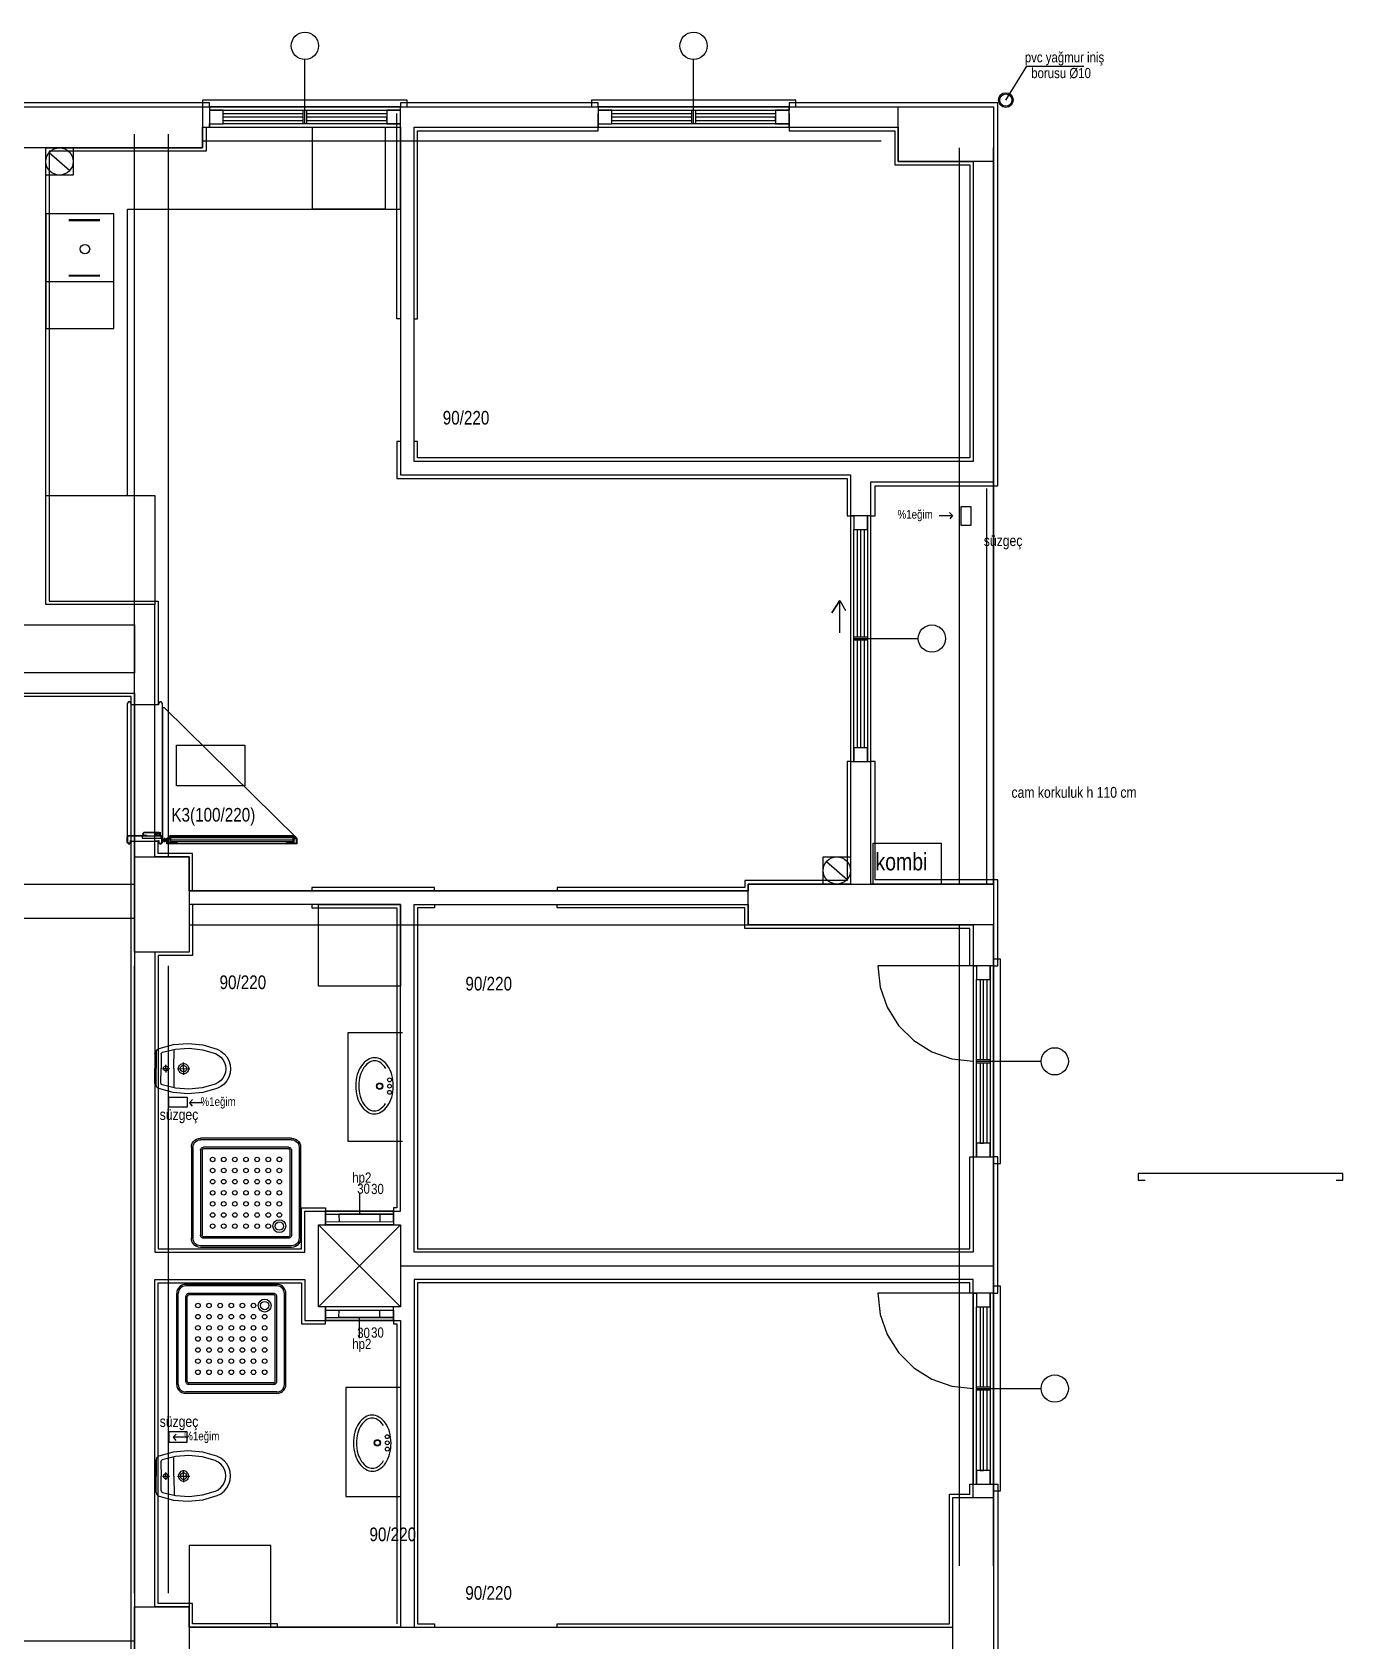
# Model space of a CAD drawing. Header units: centimetres. Extents: x 0 to 12547, y -30 to 2970.
# Drawn here: x 1714 to 2195, y 1837 to 2427 of the extents above; entities that cross this region are included whole.
import ezdxf

# ---------------------------------------------------------------- set-up
doc = ezdxf.new("R2010")
doc.units = ezdxf.units.CM
doc.layers.add('SCOTT-MIMARI', color=8, linetype='CONTINUOUS')
doc.styles.get("Standard").update_dxf_attribs({"font": 'arial.ttf', "width": 0.8})

msp = doc.modelspace()

# ---------------------------------------------------------------- linework, layer by layer
at = {"layer": 'SCOTT-MIMARI'}
for p, q in [((2071.31, 2401.64), (2078.95, 2414.06)), ((2078.95, 2414.06), (2099.9, 2414.06)), ((1739.13, 2357.71), (1727.75, 2357.71)), ((1739.13, 2357.41), (1727.75, 2357.41)), ((1727.75, 2337.45), (1739.13, 2337.45)), ((1727.75, 2337.15), (1739.13, 2337.15)), ((1744.35, 2334.93), (1719.35, 2334.93)), ((1749.62, 2180.93), (1749.12, 2180.43)), ((1749.12, 2180.43), (1749.12, 2129.45)), ((1750.12, 2180.93), (1749.62, 2180.93)), ((1750.62, 2180.43), (1750.12, 2180.93)), ((1750.62, 2179.94), (1750.62, 2180.43)), ((1760.62, 2179.94), (1750.62, 2179.94)), ((1761.12, 2180.93), (1760.62, 2180.43)), ((1760.62, 2180.43), (1760.62, 2179.94)), ((1761.62, 2180.93), (1761.12, 2180.93)), ((1762.12, 2180.43), (1761.62, 2180.93)), ((1762.12, 2129.45), (1762.12, 2180.43)), ((1762.12, 2178.43), (1762.12, 2131.45)), ((1749.12, 2129.45), (1749.62, 2128.95)), ((1750.12, 2128.95), (1750.62, 2129.45)), ((1750.62, 2129.45), (1750.62, 2129.94)), ((1750.62, 2129.94), (1760.62, 2129.94)), ((1760.62, 2129.94), (1760.62, 2129.45)), ((1760.62, 2129.45), (1761.12, 2128.95)), ((1761.62, 2128.95), (1762.12, 2129.45)), ((1762.39, 2130.58), (1762.12, 2130.58)), ((1762.12, 2130.3), (1763.72, 2130.3)), ((1762.39, 2130.02), (1762.12, 2130.02)), ((1762.92, 2131.1), (1762.92, 2129.5)), ((1763.44, 2130.61), (1763.77, 2130.61)), ((1763.47, 2130.05), (1763.77, 2130.05)), ((1764.72, 2131.05), (1764.77, 2131.05)), ((1765.12, 2130.4), (1810, 2130.4)), ((1810.4, 2131.05), (1810.35, 2131.05)), ((1749.62, 2128.95), (1750.12, 2128.95)), ((1761.12, 2128.95), (1761.62, 2128.95)), ((1766.34, 2046.49), (1766.38, 2053.55)), ((1759.37, 2051.92), (1759.34, 2046.52)), ((1759.87, 2052.27), (1759.72, 2052.27)), ((1759.87, 2052.47), (1759.84, 2046.52)), ((1761.62, 2051.76), (1761.59, 2046.51)), ((1763.34, 2046.5), (1763.35, 2047.9)), ((1769.84, 2046.47), (1769.85, 2048.69)), ((1759.31, 2041.12), (1759.34, 2046.52)), ((1759.81, 2040.57), (1759.84, 2046.52)), ((1761.56, 2041.27), (1761.59, 2046.51)), ((1762.12, 2046.51), (1764.67, 2046.5)), ((1763.34, 2046.5), (1763.33, 2045.1)), ((1766.34, 2046.49), (1766.3, 2039.43)), ((1767.58, 2046.48), (1772.15, 2046.46)), ((1769.84, 2046.47), (1769.83, 2044.25)), ((1759.81, 2040.77), (1759.66, 2040.77)), ((1772.73, 2017.64), (1772.73, 1984.28)), ((1773.29, 2017.64), (1773.29, 1984.28)), ((1809.43, 2020.98), (1776.07, 2020.98)), ((1809.43, 2020.42), (1776.07, 2020.42)), ((1808.32, 2017.64), (1777.18, 2017.64)), ((1812.21, 2017.64), (1812.21, 1984.28)), ((1812.77, 2017.64), (1812.77, 1984.28)), ((1776.07, 2016.53), (1776.07, 1985.39)), ((1776.63, 2016.53), (1776.63, 1985.39)), ((1808.32, 2017.09), (1777.18, 2017.09)), ((1808.87, 2016.53), (1808.87, 1985.39)), ((1809.43, 2016.53), (1809.43, 1985.39)), ((1834.33, 2000.63), (1834.33, 1993.12)), ((1808.32, 1984.84), (1777.18, 1984.84)), ((1808.32, 1984.28), (1777.18, 1984.28)), ((1809.43, 1981.5), (1776.07, 1981.5)), ((1809.43, 1980.95), (1776.07, 1980.95)), ((1804.03, 1967.38), (1770.67, 1967.38)), ((1804.03, 1966.83), (1770.67, 1966.83)), ((1767.34, 1930.69), (1767.34, 1964.05)), ((1767.89, 1930.69), (1767.89, 1964.05)), ((1770.67, 1931.8), (1770.67, 1962.94)), ((1771.23, 1931.8), (1771.23, 1962.94)), ((1802.92, 1964.05), (1771.79, 1964.05)), ((1802.92, 1963.49), (1771.79, 1963.49)), ((1803.48, 1931.8), (1803.48, 1962.94)), ((1804.03, 1931.8), (1804.03, 1962.94)), ((1806.81, 1930.69), (1806.81, 1964.05)), ((1807.37, 1930.69), (1807.37, 1964.05)), ((1834.33, 1947.69), (1834.33, 1955.2)), ((1802.92, 1931.24), (1771.79, 1931.24)), ((1802.92, 1930.69), (1771.79, 1930.69)), ((1804.03, 1927.91), (1770.67, 1927.91)), ((1804.03, 1927.35), (1770.67, 1927.35)), ((1759.31, 1902.42), (1759.34, 1897.02)), ((1759.81, 1902.78), (1759.66, 1902.77)), ((1759.81, 1902.98), (1759.84, 1897.03)), ((1761.56, 1902.28), (1761.59, 1897.03)), ((1766.34, 1897.06), (1766.3, 1904.12)), ((1759.37, 1891.62), (1759.34, 1897.02)), ((1759.87, 1891.08), (1759.84, 1897.03)), ((1761.62, 1891.79), (1761.59, 1897.03)), ((1762.12, 1897.04), (1764.67, 1897.05)), ((1763.34, 1897.04), (1763.33, 1898.44)), ((1763.34, 1897.04), (1763.35, 1895.64)), ((1766.34, 1897.06), (1766.38, 1890)), ((1767.58, 1897.06), (1772.15, 1897.09)), ((1769.84, 1897.08), (1769.83, 1899.3)), ((1769.84, 1897.08), (1769.85, 1894.85)), ((1759.87, 1891.28), (1759.72, 1891.27))]:
    msp.add_line(p, q, dxfattribs=at)
for points in [[(1814.35, 2392.91), (1814.35, 2416.54)], [(1956.85, 2392.91), (1956.85, 2416.54)], [(1849.35, 2399.16), (1851.85, 2399.16), (1851.85, 2401.66), (1776.85, 2401.66), (1776.85, 2399.16), (1779.35, 2399.16)], [(1991.85, 2399.16), (1994.35, 2399.16), (1994.35, 2401.66), (1919.35, 2401.66), (1919.35, 2399.16), (1921.85, 2399.16)], [(2066.85, 666.66), (1361.85, 666.66), (1361.85, 1424.16), (1379.85, 1424.16), (1379.85, 1659.16), (1361.85, 1659.16), (1361.85, 2399.16), (2066.85, 2399.16), (2066.85, 666.66)], [(1779.35, 2399.16), (1779.35, 2400.66), (1649.35, 2400.66), (1649.35, 2399.16)], [(1651.85, 2399.16), (1776.85, 2399.16), (1776.85, 2384.16), (1651.85, 2384.16), (1651.85, 2399.16)], [(1749.35, 2256.66), (1749.35, 2361.66), (1849.35, 2361.66), (1849.35, 2396.66)], [(1776.85, 2399.16), (2026.85, 2399.16)], [(1779.35, 2391.66), (1849.35, 2391.66), (1849.35, 2399.16), (1779.35, 2399.16), (1779.35, 2391.66), (1779.35, 2392.91), (1784.35, 2392.91), (1784.35, 2397.91), (1779.35, 2397.91), (1849.35, 2397.91), (1844.35, 2397.91), (1844.35, 2392.91), (1849.35, 2392.91), (1784.35, 2392.91), (1784.35, 2394.16), (1813.73, 2394.16)], [(1813.73, 2395.41), (1784.35, 2395.41), (1784.35, 2396.66), (1813.73, 2396.66)], [(1813.73, 2392.91), (1813.73, 2397.91), (1814.98, 2397.91), (1814.98, 2392.91), (1813.73, 2392.91)], [(1814.98, 2396.66), (1844.35, 2396.66)], [(1814.98, 2394.16), (1844.35, 2394.16), (1844.35, 2395.41), (1814.98, 2395.41)], [(1849.37, 2321.43), (1848.1, 2321.43), (1848.1, 2396.66)], [(1921.85, 2399.16), (1921.85, 2400.66), (1849.35, 2400.66), (1849.35, 2399.16)], [(1854.35, 2321.42), (1855.6, 2321.41), (1855.6, 2390.41), (1921.85, 2390.41), (1921.85, 2396.66)], [(1991.85, 2396.66), (1991.85, 2390.41), (2030.6, 2390.41), (2030.6, 2377.91), (2058.1, 2377.91), (2058.1, 2296.66), (2058.1, 2270.41), (1855.6, 2270.41), (1855.6, 2276.43), (1854.35, 2276.43)], [(1921.85, 2391.66), (1991.85, 2391.66), (1991.85, 2399.16), (1921.85, 2399.16), (1921.85, 2391.66), (1921.85, 2392.91), (1926.85, 2392.91), (1926.85, 2397.91), (1921.85, 2397.91), (1991.85, 2397.91), (1986.85, 2397.91), (1986.85, 2392.91), (1991.85, 2392.91), (1926.85, 2392.91), (1926.85, 2394.16), (1956.23, 2394.16)], [(1956.23, 2395.41), (1926.85, 2395.41), (1926.85, 2396.66), (1956.23, 2396.66)], [(1956.23, 2392.91), (1956.23, 2397.91), (1957.48, 2397.91), (1957.48, 2392.91), (1956.23, 2392.91)], [(1957.48, 2396.66), (1986.85, 2396.66)], [(1957.48, 2394.16), (1986.85, 2394.16), (1986.85, 2395.41), (1957.48, 2395.41)], [(2021.85, 2249.16), (2023.35, 2249.16), (2023.35, 2260.16), (2068.35, 2260.16), (2068.35, 2400.66), (1991.85, 2400.66), (1991.85, 2397.91)], [(2066.85, 2379.16), (2031.85, 2379.16), (2031.85, 2399.16), (2066.85, 2399.16), (2066.85, 2379.16)], [(1719.35, 2384.16), (1776.85, 2384.16), (1776.85, 2391.66), (1849.35, 2391.66), (1849.35, 2264.16), (2014.35, 2264.16), (2014.35, 2114.16), (1976.85, 2114.16), (1976.85, 2111.66), (1771.85, 2111.66), (1771.85, 2124.16), (1759.35, 2124.16), (1759.35, 2216.66), (1719.35, 2216.66), (1719.35, 2384.16)], [(1778.1, 2391.66), (1778.1, 2382.91), (1720.6, 2382.91), (1720.6, 2217.91), (1760.6, 2217.91), (1760.6, 2179.94), (1759.35, 2179.94)], [(1751.85, 2124.16), (1751.85, 2389.16)], [(1764.35, 2124.16), (1764.35, 2389.16)], [(1817.08, 2361.66), (1817.08, 2391.66), (1843.73, 2391.66), (1843.73, 2361.66), (1817.08, 2361.66)], [(1854.35, 2269.16), (1854.35, 2391.66), (2031.85, 2391.66), (2031.85, 2379.16), (2059.35, 2379.16), (2059.35, 2296.66), (2059.35, 2296.66), (2059.35, 2269.16), (1854.35, 2269.16)], [(1729.35, 2384.16), (1729.35, 2374.16), (1719.35, 2374.16), (1719.35, 2384.16), (1729.35, 2384.16)], [(1776.85, 2386.66), (2025.6, 2386.66)], [(2054.35, 2114.16), (2054.35, 2384.16)], [(2066.85, 2114.16), (2066.85, 2384.16)], [(1720.6, 2382.47), (1728.11, 2375.86)], [(1719.35, 2359.93), (1719.35, 2317.93), (1744.35, 2317.93), (1744.35, 2359.93), (1719.35, 2359.93)], [(1849.35, 2276.43), (1848.1, 2276.43), (1848.1, 2262.91), (2013.1, 2262.91), (2013.1, 2249.16), (2014.35, 2249.16)], [(2021.85, 2114.16), (2021.85, 2261.66), (2066.85, 2261.66), (2066.85, 2259.16), (2066.85, 2259.16), (2066.85, 2114.16), (2021.85, 2114.16)], [(1719.35, 2256.66), (1759.35, 2256.66), (1759.35, 2216.66), (1719.35, 2216.66)], [(2064.35, 2114.16), (2064.35, 2259.16)], [(2014.35, 2249.16), (2014.35, 2159.16), (2021.85, 2159.16), (2021.85, 2249.16), (2014.35, 2249.16), (2015.6, 2249.16), (2015.6, 2244.16), (2020.6, 2244.16), (2020.6, 2249.16), (2020.6, 2159.16), (2020.6, 2164.16), (2015.6, 2164.16), (2015.6, 2159.16), (2015.6, 2244.16), (2016.85, 2244.16), (2016.85, 2204.79)], [(2046.89, 2249.27), (2051.76, 2249.27), (2050.63, 2250.46), (2051.76, 2249.27), (2050.79, 2248.09)], [(2058.56, 2245.82), (2058.56, 2252.53), (2054.86, 2252.53), (2054.86, 2245.82), (2058.56, 2245.82)], [(2018.1, 2204.79), (2018.1, 2244.16), (2019.35, 2244.16), (2019.35, 2204.79)], [(2010.42, 2206.28), (2010.42, 2218.08), (2007.56, 2213.61), (2010.42, 2218.08), (2012.52, 2214.44)], [(1676.85, 2191.66), (1676.85, 2209.16), (1751.85, 2209.16), (1751.85, 2191.66), (1676.85, 2191.66)], [(2015.6, 2204.79), (2020.6, 2204.79), (2020.6, 2203.54), (2015.6, 2203.54), (2015.6, 2204.79)], [(2015.6, 2204.16), (2039.23, 2204.16)], [(2016.85, 2203.54), (2016.85, 2164.16)], [(2018.1, 2164.16), (2018.1, 2203.54)], [(2019.35, 2203.54), (2019.35, 2164.16)], [(1613.36, 1659.16), (1676.85, 1659.16), (1676.85, 2184.16), (1751.85, 2184.16), (1751.85, 886.66), (1676.85, 886.66), (1676.85, 1411.66), (1676.85, 1524.16), (1387.35, 1524.16), (1387.35, 1659.16), (1613.36, 1659.16)], [(1599.85, 1524.16), (1599.85, 1525.41), (1678.1, 1525.41), (1678.1, 1411.66), (1678.1, 887.91), (1750.6, 887.91), (1750.6, 2182.91), (1678.1, 2182.91), (1678.1, 1657.91), (1388.6, 1657.91), (1388.6, 1599.16), (1387.35, 1599.16)], [(1811.35, 2131.05), (1762.92, 2178.73), (1762.12, 2178.73)], [(1767.29, 2150.14), (1767.29, 2165.14), (1792.29, 2165.14), (1792.29, 2150.14), (1767.29, 2150.14)], [(2014.35, 2159.16), (2013.1, 2159.16), (2013.1, 2115.41), (1975.6, 2115.41), (1975.6, 2112.91), (1906.84, 2112.91), (1906.85, 2111.66)], [(2066.85, 2084.16), (2068.35, 2084.16), (2068.35, 2115.66), (2023.35, 2115.66), (2023.35, 2159.16), (2021.85, 2159.16)], [(1750.12, 2129.15), (1749.62, 2129.15), (1750.12, 2129.15), (1750.42, 2129.45), (1750.42, 2130.14), (1750.62, 2130.14), (1750.62, 2129.45), (1750.12, 2128.95), (1749.62, 2128.95), (1749.12, 2129.45), (1749.12, 2131.45), (1749.62, 2131.95), (1755.15, 2131.95), (1755.15, 2131.75), (1749.62, 2131.75), (1749.32, 2131.45), (1749.32, 2129.45), (1749.62, 2129.15)], [(1761.59, 2130.94), (1761.59, 2131.69), (1754.62, 2131.69), (1754.62, 2130.94), (1761.59, 2130.94)], [(1759.97, 2131.95), (1761.62, 2131.95), (1762.12, 2131.45), (1762.12, 2129.45), (1761.62, 2128.95), (1761.12, 2128.95), (1760.62, 2129.45), (1760.62, 2130.14), (1760.82, 2130.14), (1760.82, 2129.45), (1761.12, 2129.15), (1761.62, 2129.15), (1761.92, 2129.45), (1761.92, 2131.45), (1761.62, 2131.75), (1759.77, 2131.75), (1759.77, 2132.95), (1760.91, 2132.95), (1760.91, 2133), (1755.38, 2133), (1755.08, 2132.7), (1755.08, 2132.45), (1755.38, 2132.15), (1756.22, 2132.15), (1756.22, 2131.95), (1755.38, 2131.95), (1754.88, 2132.45), (1754.88, 2132.7), (1755.38, 2133.2), (1760.91, 2133.2), (1760.91, 2132.75), (1759.97, 2132.75), (1759.97, 2131.95)], [(1773.1, 2111.66), (1773.1, 2125.41), (1760.6, 2125.41), (1760.6, 2129.94), (1759.35, 2129.94)], [(1760.97, 2132.7), (1761.18, 2132.96), (1761.22, 2133.17), (1761.22, 2132.7), (1761.22, 2132), (1760.03, 2132), (1760.03, 2132.7), (1760.97, 2132.7)], [(1760.92, 2132.6), (1760.86, 2132.1), (1761.12, 2132.1), (1761.12, 2132.66), (1760.99, 2132.6), (1760.97, 2132.6), (1760.92, 2132.6)], [(1811.25, 2129), (1811.25, 2130.95), (1810.4, 2130.95), (1810.4, 2131.05), (1811.35, 2131.05), (1811.35, 2128.9), (1763.77, 2128.9), (1763.77, 2131.05), (1764.72, 2131.05), (1764.72, 2130.95), (1763.87, 2130.95), (1763.87, 2129), (1811.25, 2129)], [(1763.87, 2130.7), (1764.82, 2130.7), (1764.82, 2129.1), (1763.87, 2129.1)], [(1811.1, 2130.8), (1810.25, 2130.8), (1810.25, 2131.8), (1764.87, 2131.8), (1764.87, 2130.8), (1764.02, 2130.8), (1764.02, 2130.9), (1764.77, 2130.9), (1764.77, 2131.9), (1810.35, 2131.9), (1810.35, 2130.9), (1811.1, 2130.9), (1811.1, 2130.8)], [(1765.12, 2129.25), (1767.42, 2129.25), (1767.42, 2129.05), (1764.92, 2129.05), (1764.92, 2131.75), (1767.42, 2131.75), (1767.42, 2131.55), (1765.12, 2131.55), (1765.12, 2129.25)], [(1807.65, 2131.5), (1809.95, 2131.5), (1809.95, 2131.15), (1765.17, 2131.15), (1765.17, 2131.5), (1767.47, 2131.5), (1767.47, 2131.75), (1807.65, 2131.75), (1807.65, 2131.5)], [(1807.65, 2129.05), (1807.65, 2129.3), (1809.95, 2129.3), (1809.95, 2129.65), (1765.17, 2129.65), (1765.17, 2129.3), (1767.47, 2129.3), (1767.47, 2129.05), (1807.65, 2129.05)], [(1810.2, 2129.05), (1807.7, 2129.05), (1807.7, 2129.25), (1810, 2129.25), (1810, 2131.55), (1807.7, 2131.55), (1807.7, 2131.75), (1810.2, 2131.75), (1810.2, 2129.05)], [(1811.25, 2130.7), (1810.3, 2130.7), (1810.3, 2129.1), (1811.25, 2129.1)], [(1771.85, 2124.16), (1771.85, 2089.16), (1751.85, 2089.16), (1751.85, 2124.16), (1771.85, 2124.16)], [(2014.35, 2124.16), (2014.35, 2114.16), (2004.35, 2114.16), (2004.35, 2124.16), (2014.35, 2124.16)], [(2022.62, 2129.16), (2047.62, 2129.16), (2047.62, 2114.16), (2022.62, 2114.16), (2022.62, 2129.16)], [(2005.6, 2122.47), (2013.11, 2115.86)], [(1676.85, 2114.16), (1751.85, 2114.16)], [(1861.85, 2111.66), (1861.85, 2112.91), (1816.86, 2112.91), (1816.86, 2111.66)], [(1976.85, 2114.16), (2066.85, 2114.16), (2066.85, 2099.16), (1976.85, 2099.16), (1976.85, 2114.16)], [(1759.35, 1979.16), (1814.35, 1979.16), (1814.35, 1994.16), (1849.35, 1994.16), (1849.35, 2106.66), (1771.85, 2106.66), (1771.85, 2089.16), (1759.35, 2089.16), (1759.35, 1979.16)], [(1773.1, 2106.66), (1773.1, 2105.41), (1773.1, 2105.41), (1773.1, 2087.91), (1760.6, 2087.91), (1760.6, 1980.41), (1813.1, 1980.41), (1813.1, 1995.41), (1821.83, 1995.41), (1821.83, 1994.16)], [(1771.85, 2111.66), (1976.85, 2111.66)], [(1816.85, 2106.66), (1816.85, 2105.41), (1848.1, 2105.41), (1848.1, 1995.41), (1846.83, 1995.41), (1846.83, 1994.19)], [(1849.35, 2076.66), (1819.35, 2076.66), (1819.35, 2106.66), (1849.35, 2106.66), (1849.35, 2076.66)], [(1854.35, 1979.16), (1854.35, 2106.66), (1976.85, 2106.66), (1976.85, 2099.16), (2059.35, 2099.16), (2059.35, 1979.16), (2006.85, 1979.16), (2006.85, 1979.16), (1854.35, 1979.16)], [(1861.85, 2106.66), (1861.85, 2105.41), (1855.6, 2105.41), (1855.6, 1980.41), (2006.85, 1980.41), (2058.1, 1980.41), (2058.1, 2014.16), (2059.35, 2014.16)], [(2059.35, 2084.16), (2058.1, 2084.16), (2058.1, 2097.91), (1975.6, 2097.91), (1975.6, 2105.41), (1906.85, 2105.41), (1906.85, 2106.66)], [(1676.85, 2101.66), (1751.85, 2101.66)], [(1771.85, 2099.16), (1976.85, 2099.16)], [(2054.35, 1864.16), (2054.35, 2099.16)], [(2066.85, 1864.16), (2066.85, 2099.16)], [(1751.85, 1854.16), (1751.85, 2084.16)], [(1764.35, 1854.16), (1764.35, 2084.16)], [(2059.35, 2084.16), (2024.35, 2084.16)], [(2024.35, 2084.16), (2025.23, 2076.38), (2027.82, 2068.98), (2031.99, 2062.34), (2037.53, 2056.8), (2044.17, 2052.63), (2051.57, 2050.04), (2059.35, 2049.16)], [(2059.35, 2084.16), (2059.35, 2014.16), (2066.85, 2014.16), (2066.85, 2084.16), (2059.35, 2084.16), (2060.6, 2084.16), (2060.6, 2079.16), (2065.6, 2079.16), (2065.6, 2084.16), (2065.6, 2014.16), (2065.6, 2019.16), (2060.6, 2019.16), (2060.6, 2014.16), (2060.6, 2079.16), (2061.85, 2079.16), (2061.85, 2049.79)], [(2066.85, 2014.16), (2066.85, 2011.66), (2069.35, 2011.66), (2069.35, 2086.66), (2066.85, 2086.66), (2066.85, 2084.16)], [(2063.1, 2049.79), (2063.1, 2079.16), (2064.35, 2079.16), (2064.35, 2049.79)], [(1850.18, 2019.76), (1830.18, 2019.76), (1830.18, 2059.76), (1850.18, 2059.76)], [(1759.87, 2052.47), (1759.9, 2052.77), (1759.99, 2053.06), (1760.14, 2053.32), (1760.34, 2053.55), (1760.58, 2053.74), (1760.85, 2053.87)], [(1760.85, 2053.87), (1766.11, 2055.28), (1771.53, 2055.71), (1776.95, 2055.16), (1782.17, 2053.63)], [(1762.13, 2052.46), (1766.93, 2053.64), (1771.87, 2053.95), (1776.79, 2053.41), (1781.53, 2052.01)], [(1782.17, 2053.63), (1783.55, 2052.93), (1784.76, 2051.96), (1785.75, 2050.77), (1786.49, 2049.41), (1786.94, 2047.92), (1787.09, 2046.38)], [(1759.37, 2051.92), (1759.38, 2052), (1759.4, 2052.07), (1759.44, 2052.14), (1759.5, 2052.2), (1759.57, 2052.24), (1759.64, 2052.26), (1759.72, 2052.27)], [(1761.62, 2051.76), (1761.63, 2051.91), (1761.68, 2052.06), (1761.76, 2052.19), (1761.86, 2052.31), (1761.98, 2052.4), (1762.13, 2052.46)], [(1762.46, 2046.51), (1762.48, 2046.69), (1762.54, 2046.86), (1762.63, 2047.02), (1762.76, 2047.16), (1762.91, 2047.26), (1763.07, 2047.34), (1763.25, 2047.37), (1763.44, 2047.37), (1763.61, 2047.33), (1763.78, 2047.26), (1763.93, 2047.15), (1764.05, 2047.01), (1764.14, 2046.85), (1764.2, 2046.68), (1764.21, 2046.5)], [(1767.96, 2046.48), (1768.01, 2046.87), (1768.13, 2047.24), (1768.33, 2047.58), (1768.59, 2047.87), (1768.91, 2048.1), (1769.27, 2048.26), (1769.65, 2048.34), (1770.05, 2048.33), (1770.43, 2048.25), (1770.79, 2048.09), (1771.1, 2047.86), (1771.36, 2047.56), (1771.56, 2047.22), (1771.68, 2046.85), (1771.71, 2046.46)], [(1768.69, 2046.48), (1768.72, 2046.71), (1768.79, 2046.94), (1768.91, 2047.15), (1769.07, 2047.33), (1769.27, 2047.47), (1769.49, 2047.57), (1769.73, 2047.61), (1769.97, 2047.61), (1770.2, 2047.56), (1770.42, 2047.46), (1770.61, 2047.32), (1770.77, 2047.14), (1770.89, 2046.93), (1770.97, 2046.7), (1770.99, 2046.46)], [(1781.53, 2052.01), (1782.6, 2051.46), (1783.54, 2050.71), (1784.31, 2049.79), (1784.88, 2048.73), (1785.23, 2047.59), (1785.34, 2046.39)], [(1835.03, 2047.47), (1834.57, 2046.73), (1834.17, 2045.95), (1833.83, 2045.14), (1833.55, 2044.3)], [(1837.44, 2049.76), (1836.75, 2049.29), (1836.12, 2048.75), (1835.54, 2048.14), (1835.03, 2047.47)], [(1838.01, 2048.83), (1837.42, 2048.42), (1836.87, 2047.95), (1836.38, 2047.43), (1835.94, 2046.86)], [(1839.93, 2050.45), (1839.28, 2050.41), (1838.64, 2050.28), (1838.02, 2050.06), (1837.44, 2049.76)], [(1839.92, 2049.35), (1839.42, 2049.32), (1838.93, 2049.22), (1838.46, 2049.06), (1838.01, 2048.83)], [(1841.82, 2048.8), (1841.38, 2049.04), (1840.91, 2049.21), (1840.42, 2049.32), (1839.92, 2049.35)], [(1842.4, 2049.73), (1841.83, 2050.03), (1841.21, 2050.26), (1840.58, 2050.4), (1839.93, 2050.45)], [(1844.02, 2046.56), (1843.57, 2047.21), (1843.05, 2047.81), (1842.47, 2048.34), (1841.82, 2048.8)], [(1844.78, 2047.4), (1844.28, 2048.08), (1843.71, 2048.69), (1843.09, 2049.25), (1842.4, 2049.73)], [(1846.22, 2044.21), (1845.95, 2045.05), (1845.63, 2045.87), (1845.23, 2046.65), (1844.78, 2047.4)], [(2060.6, 2049.79), (2065.6, 2049.79), (2065.6, 2048.54), (2060.6, 2048.54), (2060.6, 2049.79)], [(2060.6, 2049.16), (2084.23, 2049.16)], [(2061.85, 2048.54), (2061.85, 2019.16), (2063.1, 2019.16), (2063.1, 2048.54)], [(2064.35, 2048.54), (2064.35, 2019.16)], [(1759.66, 2040.77), (1759.58, 2040.78), (1759.51, 2040.81), (1759.44, 2040.85), (1759.39, 2040.9), (1759.35, 2040.97), (1759.32, 2041.05), (1759.31, 2041.12)], [(1762.06, 2040.55), (1761.93, 2040.62), (1761.8, 2040.71), (1761.7, 2040.83), (1761.62, 2040.96), (1761.58, 2041.11), (1761.56, 2041.27)], [(1764.21, 2046.5), (1764.19, 2046.32), (1764.14, 2046.14), (1764.04, 2045.99), (1763.92, 2045.85), (1763.77, 2045.74), (1763.61, 2045.67), (1763.43, 2045.63), (1763.24, 2045.63), (1763.07, 2045.67), (1762.9, 2045.75), (1762.75, 2045.86), (1762.63, 2045.99), (1762.54, 2046.15), (1762.48, 2046.33), (1762.46, 2046.51)], [(1771.71, 2046.46), (1771.67, 2046.07), (1771.55, 2045.7), (1771.35, 2045.36), (1771.09, 2045.07), (1770.77, 2044.84), (1770.41, 2044.68), (1770.03, 2044.6), (1769.63, 2044.61), (1769.25, 2044.69), (1768.89, 2044.85), (1768.58, 2045.08), (1768.32, 2045.38), (1768.12, 2045.72), (1768, 2046.09), (1767.96, 2046.48)], [(1770.99, 2046.46), (1770.96, 2046.23), (1770.89, 2046), (1770.77, 2045.79), (1770.6, 2045.61), (1770.41, 2045.47), (1770.19, 2045.37), (1769.95, 2045.33), (1769.71, 2045.33), (1769.48, 2045.38), (1769.26, 2045.48), (1769.07, 2045.62), (1768.91, 2045.8), (1768.79, 2046.01), (1768.71, 2046.24), (1768.69, 2046.48)], [(1785.34, 2046.39), (1785.21, 2045.2), (1784.85, 2044.05), (1784.27, 2043.01), (1783.49, 2042.09), (1782.55, 2041.35), (1781.48, 2040.82)], [(1787.09, 2046.38), (1786.93, 2044.84), (1786.46, 2043.36), (1785.71, 2042.01), (1784.7, 2040.83), (1783.49, 2039.87), (1782.1, 2039.18)], [(1833.55, 2044.3), (1833.3, 2043.3), (1833.12, 2042.28), (1833.01, 2041.25), (1832.97, 2040.22)], [(1834.6, 2044), (1834.37, 2043.07), (1834.2, 2042.12), (1834.1, 2041.17), (1834.06, 2040.21)], [(1835.94, 2046.86), (1835.52, 2046.18), (1835.16, 2045.48), (1834.85, 2044.75), (1834.6, 2044)], [(1846.75, 2040.12), (1846.72, 2041.16), (1846.62, 2042.19), (1846.45, 2043.21), (1846.22, 2044.21)], [(1760.78, 2039.16), (1760.51, 2039.3), (1760.27, 2039.48), (1760.07, 2039.71), (1759.93, 2039.98), (1759.84, 2040.27), (1759.81, 2040.57)], [(1782.1, 2039.18), (1776.86, 2037.71), (1771.44, 2037.21), (1766.02, 2037.7), (1760.78, 2039.16)], [(1781.48, 2040.82), (1776.72, 2039.46), (1771.79, 2038.96), (1766.86, 2039.33), (1762.06, 2040.55)], [(1771.17, 2032.33), (1764.47, 2032.33), (1764.47, 2036.03), (1771.17, 2036.03), (1771.17, 2032.33)], [(1776.89, 2033.92), (1772.02, 2033.92), (1773.15, 2035.11), (1772.02, 2033.92), (1772.99, 2032.75)], [(1832.97, 2040.22), (1832.99, 2039.18), (1833.09, 2038.15), (1833.26, 2037.13), (1833.5, 2036.13)], [(1833.5, 2036.13), (1833.76, 2035.29), (1834.09, 2034.47), (1834.48, 2033.69), (1834.93, 2032.93)], [(1834.06, 2040.21), (1834.09, 2039.25), (1834.18, 2038.29), (1834.33, 2037.35), (1834.55, 2036.41)], [(1834.55, 2036.41), (1834.79, 2035.66), (1835.08, 2034.92), (1835.44, 2034.21), (1835.85, 2033.54)], [(1844.68, 2032.87), (1845.14, 2033.61), (1845.55, 2034.39), (1845.89, 2035.2), (1846.16, 2036.04)], [(1846.16, 2036.04), (1846.41, 2037.04), (1846.59, 2038.06), (1846.7, 2039.09), (1846.75, 2040.12)], [(1834.93, 2032.93), (1835.43, 2032.26), (1836, 2031.65), (1836.63, 2031.09), (1837.31, 2030.61)], [(1835.85, 2033.54), (1836.28, 2032.96), (1836.76, 2032.43), (1837.3, 2031.95), (1837.89, 2031.54)], [(1837.31, 2030.61), (1837.89, 2030.3), (1838.5, 2030.08), (1839.14, 2029.94), (1839.79, 2029.89)], [(1837.89, 2031.54), (1838.33, 2031.3), (1838.8, 2031.13), (1839.29, 2031.02), (1839.79, 2030.98)], [(1839.79, 2030.98), (1840.29, 2031.02), (1840.78, 2031.12), (1841.26, 2031.28), (1841.7, 2031.51)], [(1839.79, 2029.89), (1840.44, 2029.93), (1841.07, 2030.06), (1841.69, 2030.28), (1842.27, 2030.58)], [(1841.7, 2031.51), (1842.35, 2031.96), (1842.95, 2032.49), (1843.48, 2033.08), (1843.93, 2033.73)], [(1842.27, 2030.58), (1842.96, 2031.05), (1843.6, 2031.59), (1844.17, 2032.2), (1844.68, 2032.87)], [(1772.73, 2017.64), (1772.82, 2018.38), (1773.06, 2019.09), (1773.46, 2019.72), (1773.99, 2020.25), (1774.62, 2020.65), (1775.33, 2020.89), (1776.07, 2020.98)], [(1773.29, 2017.64), (1773.36, 2018.26), (1773.56, 2018.85), (1773.9, 2019.37), (1774.34, 2019.81), (1774.86, 2020.15), (1775.45, 2020.35), (1776.07, 2020.42)], [(1776.07, 2016.53), (1776.1, 2016.78), (1776.18, 2017.01), (1776.31, 2017.22), (1776.49, 2017.4), (1776.7, 2017.53), (1776.93, 2017.61), (1777.18, 2017.64)], [(1808.32, 2017.64), (1808.56, 2017.61), (1808.8, 2017.53), (1809.01, 2017.4), (1809.19, 2017.22), (1809.32, 2017.01), (1809.4, 2016.78), (1809.43, 2016.53)], [(1809.43, 2020.98), (1810.17, 2020.89), (1810.88, 2020.65), (1811.51, 2020.25), (1812.04, 2019.72), (1812.43, 2019.09), (1812.68, 2018.38), (1812.77, 2017.64)], [(1809.43, 2020.42), (1810.05, 2020.35), (1810.64, 2020.15), (1811.16, 2019.81), (1811.6, 2019.37), (1811.93, 2018.85), (1812.14, 2018.26), (1812.21, 2017.64)], [(1776.63, 2016.53), (1776.64, 2016.65), (1776.68, 2016.77), (1776.75, 2016.88), (1776.83, 2016.96), (1776.94, 2017.03), (1777.06, 2017.07), (1777.18, 2017.09)], [(1808.32, 2017.09), (1808.44, 2017.07), (1808.56, 2017.03), (1808.66, 2016.96), (1808.75, 2016.88), (1808.82, 2016.77), (1808.86, 2016.65), (1808.87, 2016.53)], [(2066.85, 1964.16), (2068.35, 1964.16), (2068.35, 2014.16), (2066.85, 2014.16)], [(2192.36, 2005.55), (2194.86, 2005.55), (2194.86, 2008.05), (2119.86, 2008.05), (2119.86, 2005.55), (2122.36, 2005.55)], [(1821.83, 1994.16), (1821.83, 1994.16), (1821.84, 1989.16), (1821.84, 1990.36), (1846.84, 1990.38), (1846.83, 1994.19), (1821.83, 1994.16)], [(1846.84, 1989.19), (1821.84, 1989.16), (1821.83, 1994.14), (1846.83, 1994.19), (1846.84, 1989.19)], [(1849.35, 1959.16), (1819.35, 1959.16), (1819.35, 1989.16), (1849.35, 1989.16), (1849.35, 1959.16), (1819.35, 1989.16), (1849.35, 1989.16), (1819.35, 1959.16)], [(1821.83, 1993.14), (1826.83, 1993.14), (1826.84, 1990.36)], [(1841.83, 1993.16), (1826.83, 1993.14)], [(1826.83, 1993.14), (1846.83, 1993.11)], [(1846.83, 1993.11), (1841.83, 1993.11), (1841.84, 1990.38)], [(1846.83, 1993.16), (1846.83, 1993.16)], [(1776.07, 1980.95), (1775.33, 1981.03), (1774.62, 1981.28), (1773.99, 1981.67), (1773.46, 1982.2), (1773.06, 1982.83), (1772.82, 1983.54), (1772.73, 1984.28)], [(1776.07, 1981.5), (1775.45, 1981.57), (1774.86, 1981.78), (1774.34, 1982.11), (1773.9, 1982.55), (1773.56, 1983.08), (1773.36, 1983.66), (1773.29, 1984.28)], [(1777.18, 1984.28), (1776.93, 1984.31), (1776.7, 1984.39), (1776.49, 1984.52), (1776.31, 1984.7), (1776.18, 1984.91), (1776.1, 1985.15), (1776.07, 1985.39)], [(1777.18, 1984.84), (1777.06, 1984.85), (1776.94, 1984.89), (1776.83, 1984.96), (1776.75, 1985.05), (1776.68, 1985.15), (1776.64, 1985.27), (1776.63, 1985.39)], [(1808.87, 1985.39), (1808.86, 1985.27), (1808.82, 1985.15), (1808.75, 1985.05), (1808.66, 1984.96), (1808.56, 1984.89), (1808.44, 1984.85), (1808.32, 1984.84)], [(1809.43, 1985.39), (1809.4, 1985.15), (1809.32, 1984.91), (1809.19, 1984.7), (1809.01, 1984.52), (1808.8, 1984.39), (1808.56, 1984.31), (1808.32, 1984.28)], [(1812.77, 1984.28), (1812.68, 1983.54), (1812.43, 1982.83), (1812.04, 1982.2), (1811.51, 1981.67), (1810.88, 1981.28), (1810.17, 1981.03), (1809.43, 1980.95)], [(1812.21, 1984.28), (1812.14, 1983.66), (1811.93, 1983.08), (1811.6, 1982.55), (1811.16, 1982.11), (1810.64, 1981.78), (1810.05, 1981.57), (1809.43, 1981.5)], [(1849.35, 1974.16), (2066.85, 1974.16)], [(1759.35, 1969.16), (1814.35, 1969.16), (1814.35, 1954.16), (1849.35, 1954.16), (1849.35, 1841.66), (1771.85, 1841.66), (1771.85, 1849.16), (1759.35, 1849.16), (1759.35, 1969.16)], [(1804.35, 1841.66), (1804.35, 1842.91), (1773.1, 1842.91), (1773.1, 1850.41), (1760.6, 1850.41), (1760.6, 1967.91), (1813.1, 1967.91), (1813.1, 1952.91), (1821.83, 1952.91), (1821.83, 1954.16)], [(1770.67, 1967.38), (1769.93, 1967.3), (1769.23, 1967.05), (1768.59, 1966.66), (1768.07, 1966.13), (1767.67, 1965.49), (1767.42, 1964.79), (1767.34, 1964.05)], [(1770.67, 1966.83), (1770.05, 1966.76), (1769.47, 1966.55), (1768.94, 1966.22), (1768.5, 1965.78), (1768.17, 1965.25), (1767.96, 1964.67), (1767.89, 1964.05)], [(1807.37, 1964.05), (1807.29, 1964.79), (1807.04, 1965.49), (1806.64, 1966.13), (1806.11, 1966.66), (1805.48, 1967.05), (1804.78, 1967.3), (1804.03, 1967.38)], [(1806.81, 1964.05), (1806.74, 1964.67), (1806.54, 1965.25), (1806.21, 1965.78), (1805.77, 1966.22), (1805.24, 1966.55), (1804.65, 1966.76), (1804.03, 1966.83)], [(1854.35, 1969.16), (1854.35, 1841.66), (2051.85, 1841.66), (2051.85, 1889.16), (2059.35, 1889.16), (2059.35, 1969.16), (2006.85, 1969.16), (2006.85, 1969.16), (1854.35, 1969.16)], [(2059.35, 1964.16), (2058.1, 1964.16), (2058.1, 1967.91), (2006.85, 1967.91), (1855.6, 1967.91), (1855.6, 1842.91), (1861.85, 1842.91), (1861.85, 1841.66)], [(2066.85, 1894.16), (2066.85, 1891.66), (2069.35, 1891.66), (2069.35, 1966.66), (2066.85, 1966.66), (2066.85, 1964.16)], [(1771.79, 1964.05), (1771.54, 1964.02), (1771.3, 1963.94), (1771.09, 1963.8), (1770.92, 1963.63), (1770.78, 1963.42), (1770.7, 1963.18), (1770.67, 1962.94)], [(1771.79, 1963.49), (1771.66, 1963.48), (1771.54, 1963.44), (1771.44, 1963.37), (1771.35, 1963.28), (1771.28, 1963.18), (1771.24, 1963.06), (1771.23, 1962.94)], [(1804.03, 1962.94), (1804.01, 1963.18), (1803.92, 1963.42), (1803.79, 1963.63), (1803.61, 1963.8), (1803.4, 1963.94), (1803.17, 1964.02), (1802.92, 1964.05)], [(1803.48, 1962.94), (1803.46, 1963.06), (1803.42, 1963.18), (1803.36, 1963.28), (1803.27, 1963.37), (1803.16, 1963.44), (1803.04, 1963.48), (1802.92, 1963.49)], [(1821.83, 1954.16), (1821.83, 1954.16), (1821.84, 1959.16), (1821.84, 1957.97), (1846.84, 1957.95), (1846.83, 1954.14), (1821.83, 1954.16)], [(1846.84, 1959.14), (1821.84, 1959.16), (1821.83, 1954.19), (1846.83, 1954.14), (1846.84, 1959.14)], [(2059.35, 1964.16), (2024.35, 1964.16)], [(2024.35, 1964.16), (2025.23, 1956.38), (2027.82, 1948.98), (2031.99, 1942.34), (2037.53, 1936.8), (2044.17, 1932.63), (2051.57, 1930.04), (2059.35, 1929.16)], [(2059.35, 1964.16), (2059.35, 1894.16), (2066.85, 1894.16), (2066.85, 1964.16), (2059.35, 1964.16), (2060.6, 1964.16), (2060.6, 1959.16), (2065.6, 1959.16), (2065.6, 1964.16), (2065.6, 1894.16), (2065.6, 1899.16), (2060.6, 1899.16), (2060.6, 1894.16), (2060.6, 1959.16), (2061.85, 1959.16), (2061.85, 1929.79)], [(2063.1, 1929.79), (2063.1, 1959.16), (2064.35, 1959.16), (2064.35, 1929.79)], [(1821.83, 1955.19), (1826.83, 1955.19), (1826.84, 1957.97)], [(1826.83, 1955.19), (1846.83, 1955.22)], [(1841.83, 1955.17), (1826.83, 1955.19)], [(1846.83, 1955.22), (1841.83, 1955.22), (1841.84, 1957.95)], [(1846.83, 1955.16), (1846.83, 1955.16)], [(1846.83, 1954.14), (1846.83, 1952.91), (1848.1, 1952.91), (1848.1, 1842.91)], [(1767.34, 1930.69), (1767.42, 1929.94), (1767.67, 1929.24), (1768.07, 1928.61), (1768.59, 1928.08), (1769.23, 1927.68), (1769.93, 1927.43), (1770.67, 1927.35)], [(1767.89, 1930.69), (1767.96, 1930.07), (1768.17, 1929.48), (1768.5, 1928.95), (1768.94, 1928.51), (1769.47, 1928.18), (1770.05, 1927.98), (1770.67, 1927.91)], [(1770.67, 1931.8), (1770.7, 1931.55), (1770.78, 1931.32), (1770.92, 1931.11), (1771.09, 1930.93), (1771.3, 1930.8), (1771.54, 1930.72), (1771.79, 1930.69)], [(1771.23, 1931.8), (1771.24, 1931.68), (1771.28, 1931.56), (1771.35, 1931.45), (1771.44, 1931.36), (1771.54, 1931.3), (1771.66, 1931.26), (1771.79, 1931.24)], [(1802.92, 1931.24), (1803.04, 1931.26), (1803.16, 1931.3), (1803.27, 1931.36), (1803.36, 1931.45), (1803.42, 1931.56), (1803.46, 1931.68), (1803.48, 1931.8)], [(1802.92, 1930.69), (1803.17, 1930.72), (1803.4, 1930.8), (1803.61, 1930.93), (1803.79, 1931.11), (1803.92, 1931.32), (1804.01, 1931.55), (1804.03, 1931.8)], [(1804.03, 1927.35), (1804.78, 1927.43), (1805.48, 1927.68), (1806.11, 1928.08), (1806.64, 1928.61), (1807.04, 1929.24), (1807.29, 1929.94), (1807.37, 1930.69)], [(1804.03, 1927.91), (1804.65, 1927.98), (1805.24, 1928.18), (1805.77, 1928.51), (1806.21, 1928.95), (1806.54, 1929.48), (1806.74, 1930.07), (1806.81, 1930.69)], [(1849.35, 1929.55), (1829.35, 1929.55), (1829.35, 1889.55), (1849.35, 1889.55)], [(2060.6, 1929.79), (2065.6, 1929.79), (2065.6, 1928.54), (2060.6, 1928.54), (2060.6, 1929.79)], [(2060.6, 1929.16), (2084.23, 1929.16)], [(2061.85, 1928.54), (2061.85, 1899.16), (2063.1, 1899.16), (2063.1, 1928.54)], [(2064.35, 1928.54), (2064.35, 1899.16)], [(1836.49, 1918.7), (1835.8, 1918.22), (1835.17, 1917.66), (1834.61, 1917.05), (1834.11, 1916.37)], [(1837.07, 1917.77), (1836.48, 1917.36), (1835.94, 1916.88), (1835.45, 1916.35), (1835.02, 1915.77)], [(1838.96, 1919.42), (1838.31, 1919.37), (1837.67, 1919.23), (1837.06, 1919.01), (1836.49, 1918.7)], [(1838.97, 1918.33), (1838.47, 1918.29), (1837.98, 1918.18), (1837.51, 1918.01), (1837.07, 1917.77)], [(1841.44, 1918.73), (1840.86, 1919.03), (1840.25, 1919.25), (1839.61, 1919.38), (1838.96, 1919.42)], [(1840.88, 1917.8), (1840.43, 1918.03), (1839.96, 1918.19), (1839.47, 1918.29), (1838.97, 1918.33)], [(1843.11, 1915.58), (1842.65, 1916.23), (1842.12, 1916.82), (1841.53, 1917.35), (1840.88, 1917.8)], [(1843.85, 1916.44), (1843.35, 1917.11), (1842.77, 1917.72), (1842.13, 1918.26), (1841.44, 1918.73)], [(1771.17, 1913.26), (1764.47, 1913.26), (1764.47, 1909.57), (1771.17, 1909.57), (1771.17, 1913.26)], [(1770.92, 1911.3), (1766.05, 1911.3), (1767.18, 1912.49), (1766.05, 1911.3), (1767.02, 1910.13)], [(1832.67, 1913.18), (1832.43, 1912.18), (1832.27, 1911.16), (1832.17, 1910.13), (1832.14, 1909.09)], [(1834.11, 1916.37), (1833.66, 1915.62), (1833.26, 1914.84), (1832.93, 1914.02), (1832.67, 1913.18)], [(1833.73, 1912.9), (1833.51, 1911.96), (1833.35, 1911.02), (1833.26, 1910.06), (1833.24, 1909.1)], [(1835.02, 1915.77), (1834.61, 1915.1), (1834.26, 1914.39), (1833.96, 1913.65), (1833.73, 1912.9)], [(1845.34, 1913.27), (1845.06, 1914.11), (1844.72, 1914.92), (1844.32, 1915.7), (1843.85, 1916.44)], [(1845.92, 1909.19), (1845.88, 1910.22), (1845.77, 1911.25), (1845.59, 1912.27), (1845.34, 1913.27)], [(1782.1, 1904.37), (1776.86, 1905.84), (1771.44, 1906.33), (1766.02, 1905.85), (1760.78, 1904.39)], [(1832.14, 1909.09), (1832.18, 1908.06), (1832.3, 1907.03), (1832.48, 1906.01), (1832.73, 1905.01)], [(1833.24, 1909.1), (1833.27, 1908.14), (1833.38, 1907.19), (1833.55, 1906.24), (1833.78, 1905.31)], [(1833.78, 1905.31), (1834.03, 1904.56), (1834.33, 1903.83), (1834.7, 1903.12), (1835.11, 1902.45)], [(1845.39, 1905.1), (1845.63, 1906.1), (1845.8, 1907.12), (1845.89, 1908.15), (1845.92, 1909.19)], [(1759.66, 1902.77), (1759.58, 1902.77), (1759.51, 1902.74), (1759.44, 1902.7), (1759.39, 1902.64), (1759.35, 1902.57), (1759.32, 1902.5), (1759.31, 1902.42)], [(1760.78, 1904.39), (1760.51, 1904.25), (1760.27, 1904.06), (1760.07, 1903.83), (1759.93, 1903.57), (1759.84, 1903.28), (1759.81, 1902.98)], [(1762.06, 1902.99), (1761.93, 1902.93), (1761.8, 1902.83), (1761.7, 1902.72), (1761.62, 1902.58), (1761.58, 1902.43), (1761.56, 1902.28)], [(1781.48, 1902.73), (1776.72, 1904.08), (1771.79, 1904.58), (1766.86, 1904.21), (1762.06, 1902.99)], [(1785.34, 1897.15), (1785.21, 1898.35), (1784.85, 1899.49), (1784.27, 1900.54), (1783.49, 1901.45), (1782.55, 1902.19), (1781.48, 1902.73)], [(1787.09, 1897.16), (1786.93, 1898.7), (1786.46, 1900.18), (1785.71, 1901.54), (1784.7, 1902.72), (1783.49, 1903.67), (1782.1, 1904.37)], [(1832.73, 1905.01), (1833, 1904.17), (1833.34, 1903.36), (1833.75, 1902.58), (1834.21, 1901.84)], [(1834.21, 1901.84), (1834.72, 1901.17), (1835.29, 1900.56), (1835.93, 1900.02), (1836.62, 1899.55)], [(1835.11, 1902.45), (1835.55, 1901.88), (1836.05, 1901.36), (1836.59, 1900.89), (1837.19, 1900.48)], [(1836.62, 1899.55), (1837.2, 1899.25), (1837.81, 1899.03), (1838.45, 1898.9), (1839.1, 1898.86)], [(1837.19, 1900.48), (1837.63, 1900.25), (1838.1, 1900.09), (1838.6, 1899.99), (1839.1, 1899.96)], [(1839.1, 1899.96), (1839.59, 1899.99), (1840.08, 1900.1), (1840.55, 1900.27), (1841, 1900.51)], [(1839.1, 1898.86), (1839.75, 1898.91), (1840.39, 1899.05), (1841, 1899.28), (1841.58, 1899.58)], [(1841, 1900.51), (1841.64, 1900.97), (1842.23, 1901.5), (1842.75, 1902.1), (1843.2, 1902.75)], [(1841.58, 1899.58), (1842.26, 1900.06), (1842.89, 1900.62), (1843.46, 1901.23), (1843.95, 1901.91)], [(1843.95, 1901.91), (1844.41, 1902.66), (1844.8, 1903.44), (1845.13, 1904.26), (1845.39, 1905.1)], [(1764.21, 1897.05), (1764.19, 1897.23), (1764.14, 1897.4), (1764.04, 1897.56), (1763.92, 1897.7), (1763.77, 1897.8), (1763.61, 1897.88), (1763.43, 1897.91), (1763.24, 1897.91), (1763.07, 1897.87), (1762.9, 1897.8), (1762.75, 1897.69), (1762.63, 1897.55), (1762.54, 1897.4), (1762.48, 1897.22), (1762.46, 1897.04)], [(1762.46, 1897.04), (1762.48, 1896.86), (1762.54, 1896.68), (1762.63, 1896.53), (1762.76, 1896.39), (1762.91, 1896.28), (1763.07, 1896.21), (1763.25, 1896.17), (1763.44, 1896.17), (1763.61, 1896.21), (1763.78, 1896.29), (1763.93, 1896.4), (1764.05, 1896.53), (1764.14, 1896.69), (1764.2, 1896.87), (1764.21, 1897.05)], [(1771.71, 1897.09), (1771.67, 1897.48), (1771.55, 1897.85), (1771.35, 1898.19), (1771.09, 1898.48), (1770.77, 1898.7), (1770.41, 1898.86), (1770.03, 1898.94), (1769.63, 1898.94), (1769.25, 1898.86), (1768.89, 1898.7), (1768.58, 1898.46), (1768.32, 1898.17), (1768.12, 1897.83), (1768, 1897.46), (1767.96, 1897.07)], [(1767.96, 1897.07), (1768.01, 1896.68), (1768.13, 1896.3), (1768.33, 1895.97), (1768.59, 1895.68), (1768.91, 1895.45), (1769.27, 1895.29), (1769.65, 1895.21), (1770.05, 1895.21), (1770.43, 1895.3), (1770.79, 1895.46), (1771.1, 1895.69), (1771.36, 1895.98), (1771.56, 1896.32), (1771.68, 1896.7), (1771.71, 1897.09)], [(1770.99, 1897.08), (1770.96, 1897.32), (1770.89, 1897.55), (1770.77, 1897.76), (1770.6, 1897.93), (1770.41, 1898.08), (1770.19, 1898.17), (1769.95, 1898.22), (1769.71, 1898.22), (1769.48, 1898.17), (1769.26, 1898.07), (1769.07, 1897.93), (1768.91, 1897.75), (1768.79, 1897.54), (1768.71, 1897.31), (1768.69, 1897.07)], [(1768.69, 1897.07), (1768.72, 1896.83), (1768.79, 1896.6), (1768.91, 1896.4), (1769.07, 1896.22), (1769.27, 1896.08), (1769.49, 1895.98), (1769.73, 1895.93), (1769.97, 1895.93), (1770.2, 1895.98), (1770.42, 1896.08), (1770.61, 1896.23), (1770.77, 1896.4), (1770.89, 1896.61), (1770.97, 1896.84), (1770.99, 1897.08)], [(1781.53, 1891.54), (1782.6, 1892.09), (1783.54, 1892.84), (1784.31, 1893.76), (1784.88, 1894.81), (1785.23, 1895.96), (1785.34, 1897.15)], [(1782.17, 1889.91), (1783.55, 1890.62), (1784.76, 1891.59), (1785.75, 1892.78), (1786.49, 1894.14), (1786.94, 1895.62), (1787.09, 1897.16)], [(1906.85, 1841.66), (1906.85, 1842.91), (2050.6, 1842.91), (2050.6, 1890.41), (2058.1, 1890.41), (2058.1, 1894.16), (2059.35, 1894.16)], [(2066.85, 1894.16), (2068.35, 1894.16), (2068.35, 1797.66), (2050.35, 1797.66), (2050.35, 1832.66), (2023.35, 1832.66), (2023.35, 1807.91), (2021.85, 1807.91)], [(1759.37, 1891.62), (1759.38, 1891.55), (1759.4, 1891.47), (1759.44, 1891.41), (1759.5, 1891.35), (1759.57, 1891.31), (1759.64, 1891.28), (1759.72, 1891.27)], [(1759.87, 1891.08), (1759.9, 1890.77), (1759.99, 1890.49), (1760.14, 1890.22), (1760.34, 1889.99), (1760.58, 1889.81), (1760.85, 1889.68)], [(1760.85, 1889.68), (1766.11, 1888.27), (1771.53, 1887.84), (1776.95, 1888.39), (1782.17, 1889.91)], [(1761.62, 1891.79), (1761.63, 1891.63), (1761.68, 1891.49), (1761.76, 1891.35), (1761.86, 1891.24), (1761.98, 1891.15), (1762.13, 1891.08)], [(1762.13, 1891.08), (1766.93, 1889.91), (1771.87, 1889.59), (1776.79, 1890.14), (1781.53, 1891.54)], [(2066.85, 1889.16), (2066.85, 1799.16), (2051.85, 1799.16), (2051.85, 1889.16), (2066.85, 1889.16)], [(1801.85, 1871.66), (1771.85, 1871.66), (1771.85, 1841.66), (1801.85, 1841.66), (1801.85, 1871.66)], [(1771.85, 1849.16), (1771.85, 1814.16), (1751.85, 1814.16), (1751.85, 1849.16), (1771.85, 1849.16)], [(1771.85, 1841.66), (2046.85, 1841.66)], [(1676.85, 1836.66), (1751.85, 1836.66)]]:
    msp.add_lwpolyline(points, dxfattribs=at)
for centre, radius in [((1814.35, 2421.54), 5), ((1956.85, 2421.54), 5), ((2071.31, 2401.64), 2.7), ((2071.31, 2401.64), 2.25), ((1724.35, 2379.16), 5), ((1733.71, 2347.01), 1.73), ((2044.23, 2204.16), 5), ((1762.92, 2130.3), 0.6), ((1762.92, 2130.3), 0.4), ((2009.35, 2119.16), 5), ((2089.23, 2049.16), 5), ((1841.73, 2040.04), 1.15), ((1841.73, 2040.04), 0.969), ((1845.37, 2042.35), 0.713), ((1845.34, 2037.8), 0.713), ((1845.36, 2040.04), 0.713), ((1780.52, 2013.18), 0.834), ((1784.59, 2013.18), 0.834), ((1788.67, 2013.18), 0.834), ((1792.75, 2013.18), 0.834), ((1796.83, 2013.18), 0.834), ((1800.9, 2013.18), 0.834), ((1804.98, 2013.19), 0.834), ((1780.52, 2009.11), 0.834), ((1780.52, 2005.03), 0.834), ((1784.59, 2009.11), 0.834), ((1784.59, 2005.03), 0.834), ((1788.67, 2009.11), 0.834), ((1788.67, 2005.03), 0.834), ((1792.75, 2009.11), 0.834), ((1792.75, 2005.03), 0.834), ((1796.83, 2009.11), 0.834), ((1796.83, 2005.03), 0.834), ((1800.9, 2009.11), 0.834), ((1800.9, 2005.03), 0.834), ((1804.98, 2009.11), 0.834), ((1804.98, 2005.03), 0.834), ((1780.52, 2000.96), 0.834), ((1784.59, 2000.96), 0.834), ((1788.67, 2000.96), 0.834), ((1792.75, 2000.96), 0.834), ((1796.83, 2000.96), 0.834), ((1800.9, 2000.96), 0.834), ((1804.98, 2000.96), 0.834), ((1780.52, 1996.88), 0.834), ((1784.59, 1996.88), 0.834), ((1788.67, 1996.88), 0.834), ((1792.75, 1996.88), 0.834), ((1796.83, 1996.88), 0.834), ((1800.9, 1996.88), 0.834), ((1804.98, 1996.88), 0.834), ((1780.52, 1992.81), 0.834), ((1780.52, 1988.73), 0.834), ((1784.59, 1992.81), 0.834), ((1784.59, 1988.73), 0.834), ((1788.67, 1992.81), 0.834), ((1788.67, 1988.73), 0.834), ((1792.75, 1992.81), 0.834), ((1792.75, 1988.73), 0.834), ((1796.83, 1992.81), 0.834), ((1796.83, 1988.73), 0.834), ((1800.9, 1992.81), 0.834), ((1800.9, 1988.73), 0.834), ((1804.98, 1988.73), 2.36), ((1804.98, 1988.73), 1.53), ((1804.98, 1992.81), 0.834), ((1775.12, 1959.6), 0.834), ((1779.2, 1959.6), 0.834), ((1783.28, 1959.6), 0.834), ((1787.35, 1959.6), 0.834), ((1791.43, 1959.6), 0.834), ((1795.51, 1959.6), 0.834), ((1799.59, 1959.6), 2.36), ((1799.59, 1959.6), 1.53), ((1775.12, 1955.52), 0.834), ((1779.2, 1955.52), 0.834), ((1783.28, 1955.52), 0.834), ((1787.35, 1955.52), 0.834), ((1791.43, 1955.52), 0.834), ((1795.51, 1955.52), 0.834), ((1799.59, 1955.52), 0.834), ((1775.12, 1951.45), 0.834), ((1775.12, 1947.37), 0.834), ((1779.2, 1951.45), 0.834), ((1779.2, 1947.37), 0.834), ((1783.28, 1951.45), 0.834), ((1783.28, 1947.37), 0.834), ((1787.35, 1951.45), 0.834), ((1787.35, 1947.37), 0.834), ((1791.43, 1951.45), 0.834), ((1791.43, 1947.37), 0.834), ((1795.51, 1951.45), 0.834), ((1795.51, 1947.37), 0.834), ((1799.59, 1951.45), 0.834), ((1799.59, 1947.37), 0.834), ((1775.12, 1943.3), 0.834), ((1779.2, 1943.3), 0.834), ((1783.28, 1943.3), 0.834), ((1787.35, 1943.3), 0.834), ((1791.43, 1943.3), 0.834), ((1795.51, 1943.3), 0.834), ((1799.59, 1943.3), 0.834), ((1775.12, 1939.22), 0.834), ((1775.12, 1935.15), 0.834), ((1779.2, 1939.22), 0.834), ((1779.2, 1935.15), 0.834), ((1783.28, 1939.22), 0.834), ((1783.28, 1935.15), 0.834), ((1787.35, 1939.22), 0.834), ((1787.35, 1935.15), 0.834), ((1791.43, 1939.22), 0.834), ((1791.43, 1935.15), 0.834), ((1795.51, 1939.22), 0.834), ((1795.51, 1935.15), 0.834), ((1799.59, 1939.22), 0.834), ((1799.59, 1935.14), 0.834), ((2089.23, 1929.16), 5), ((1844.52, 1911.51), 0.713), ((1840.91, 1909.27), 1.15), ((1840.91, 1909.27), 0.969), ((1844.53, 1909.27), 0.713), ((1844.55, 1906.96), 0.713)]:
    msp.add_circle(centre, radius, dxfattribs=at)

# ---------------------------------------------------------------- texts
at = {"layer": 'SCOTT-MIMARI', "width": 0.8}
for s, height, p in [('pvc yağmur iniş', 3.75, (2078.27, 2415.46)), ('borusu %%c10', 3.75, (2080.62, 2409.68)), ('90/220', 5, (1864.87, 2282.66)), ('%%%1eğim', 3.195, (2031.62, 2248.14)), ('süzgeç', 3.994, (2063.24, 2238.09)), ('cam korkuluk h 110 cm', 3.9936, (2073.38, 2145.79)), ('K3(100/220)', 5, (1765.39, 2137.07)), ('kombi', 6.39, (2023.51, 2119.17)), ('90/220', 5, (1783.05, 2075.65)), ('90/220', 5, (1873.19, 2075.14)), ('%%%1eğim', 3.195, (1776.07, 2032.8)), ('süzgeç', 3.994, (1761.11, 2027.65)), ('hp2', 3.75, (1831.71, 2004.66)), ('30', 3.75, (1833.52, 2000.61)), ('30', 3.75, (1838.6, 2000.48)), ('hp2', 3.75, (1831.71, 1943.67)), ('30', 3.75, (1833.52, 1947.72)), ('30', 3.75, (1838.6, 1947.84)), ('süzgeç', 3.994, (1761.11, 1915.1)), ('%%%1eğim', 3.195, (1770.1, 1910.17)), ('90/220', 5, (1838.01, 1873.21)), ('90/220', 5, (1873.15, 1851.73))]:
    msp.add_text(s, height=height, dxfattribs=at).set_placement(p)

doc.saveas('drawing.dxf')
